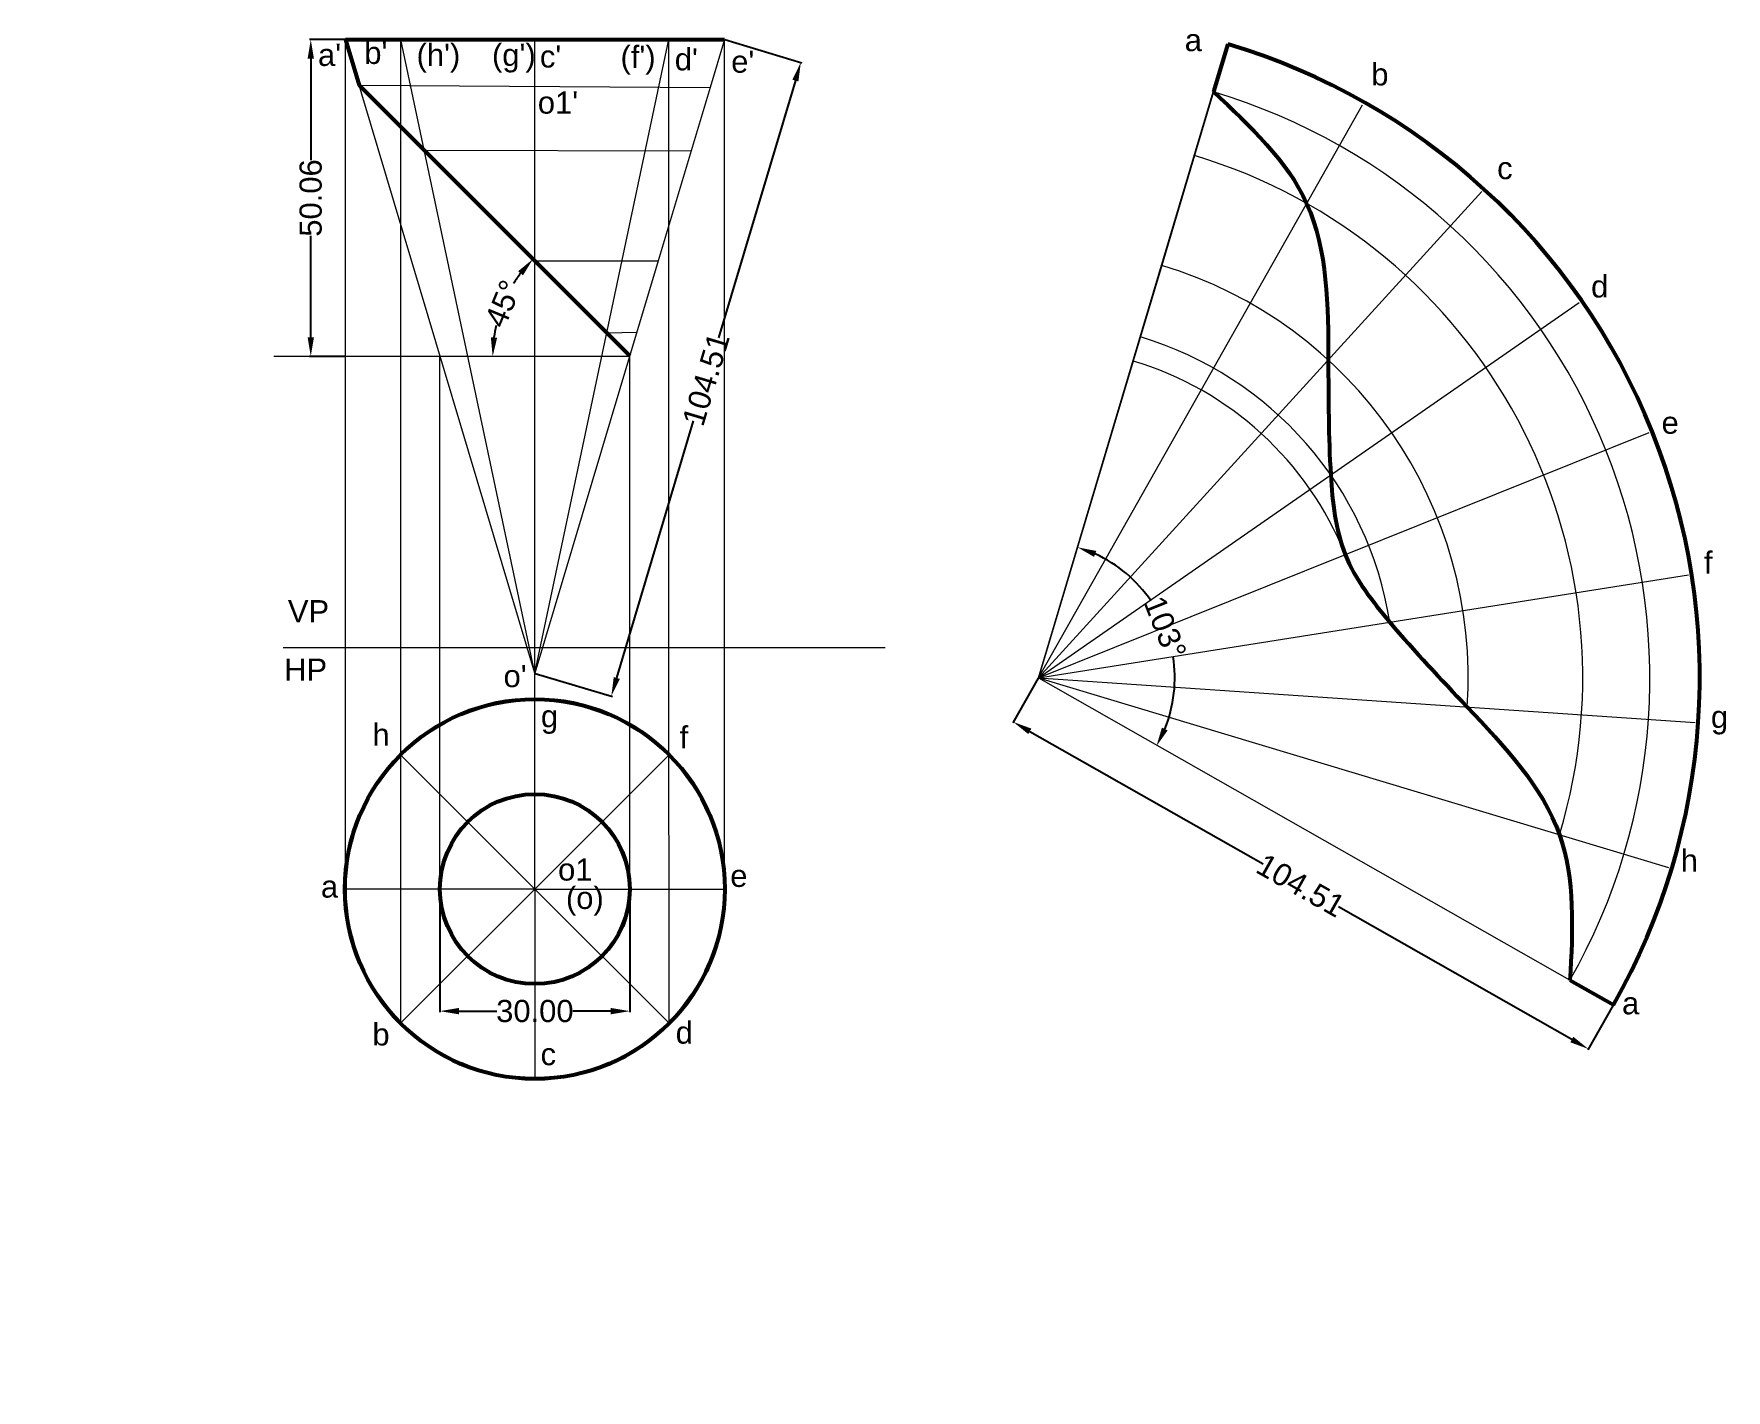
# Paper-space layout 'Layout4' of a CAD drawing. Header units: inches. Extents: x -34 to 233, y -45 to 169.
import ezdxf

# ---------------------------------------------------------------- set-up
doc = ezdxf.new("R2010")
doc.units = ezdxf.units.IN
doc.header["$MEASUREMENT"] = 0
doc.styles.get("Standard").update_dxf_attribs({"font": 'arial.ttf', "height": 3.5})
doc.dimstyles.get("Standard").update_dxf_attribs({"dimtxt": 3.5, "dimasz": 3, "dimexe": 0.18, "dimexo": 0.0625, "dimgap": 0.09, "dimtad": 0, "dimtoh": 1, "dimzin": 0, "dimdsep": 46, "dimtxsty": 'Standard', "dimcen": 0.09, "dimadec": 0, "dimazin": 0, "dimtfac": 1, "dimtofl": 0, "dimtmove": 0, "dimatfit": 3, "dimfxl": 1, "dimtolj": 1, "dimtzin": 0, "dimarcsym": 0})

# ---------------------------------------------------------------- blocks, each defined once
blk = doc.blocks.new('*U28')
at = {"lineweight": 53, "ltscale": 5}
blk.add_circle((30, 30), 30, dxfattribs=at)
blk = doc.blocks.new('*U29')
at = {"color": 0, "linetype": 'ByBlock', "lineweight": -2, "transparency": 16777216}
for p, rotation in [((55.78, -6.7), 59.99999999999999), ((85.78, 23.3), 120), ((33.82, 75.26), 240), ((3.82, 45.26), 299.9999999999999), ((74.8, 64.28), 180)]:
    blk.add_blockref('*U28', p, dxfattribs=dict(at, rotation=rotation))
blk.add_blockref('*U28', (14.8, 4.28), dxfattribs=at)
blk = doc.blocks.new('*U26')
at = {"lineweight": 53, "ltscale": 5}
blk.add_circle((40.98, 40.98), 15, dxfattribs=at)
at = {"lineweight": 0}
blk.add_blockref('*U29', (-3.82, 6.7), dxfattribs=at)
blk = doc.blocks.new('*U27')
at = {"color": 0, "linetype": 'ByBlock', "lineweight": -2, "transparency": 16777216}
for p, rotation in [((59.8, -21.7), 59.99999999999999), ((100.78, 19.28), 120), ((29.8, 90.26), 240), ((-11.18, 49.28), 299.9999999999999), ((85.78, 75.26), 180)]:
    blk.add_blockref('*U26', p, dxfattribs=dict(at, rotation=rotation))
blk.add_blockref('*U26', (3.82, -6.7), dxfattribs=at)
blk = doc.blocks.new('*U24')
at = {"lineweight": 0, "ltscale": 5}
blk.add_line((55.98, 55.98), (85.98, 55.98), dxfattribs=at)
at = {"lineweight": 0}
blk.add_blockref('*U27', (11.18, 21.7), dxfattribs=at)
blk = doc.blocks.new('*U25')
at = {"color": 0, "linetype": 'ByBlock', "lineweight": -2, "transparency": 16777216}
for p, rotation in [((44.8, -44.89), 45), ((123.97, 34.28), 135), ((44.8, 113.45), 225.0000000000001), ((-34.37, 34.28), 314.9999999999999), ((100.78, -21.7), 90), ((100.78, 90.26), 180), ((-11.18, 90.26), 270)]:
    blk.add_blockref('*U24', p, dxfattribs=dict(at, rotation=rotation))
blk.add_blockref('*U24', (-11.18, -21.7), dxfattribs=at)
blk = doc.blocks.new('*D30')
at = {"color": 0, "lineweight": -2, "ltscale": 5, "transparency": 16777216}
for start, end in [(142.9026, 147.9978), (167.0022, 172.0974)]:
    blk.add_arc((59.9, 118.43), 21.77, start, end, dxfattribs=at)
at = {"color": 0, "lineweight": 53, "ltscale": 5, "transparency": 16777216}
for points in [[(42.16, 131.89), (42.92, 131.23), (44.51, 133.82)], [(38.84, 121.39), (37.84, 121.46), (38.13, 118.43)]]:
    blk.add_solid(points, dxfattribs=at)
at = {"layer": 'Defpoints', "color": 0, "lineweight": 53, "ltscale": 5, "transparency": 16777216}
for p in [(17.05, 161.28), (41.05, 129.31), (3.55, 118.43), (59.77, 118.43), (59.8, 118.53)]:
    blk.add_point(p, dxfattribs=at)
at = {"color": 0, "lineweight": 53, "ltscale": 5, "transparency": 16777216, "insert": (39.79, 126.76), "char_height": 3.5, "attachment_point": 5, "rotation": 67.5}
blk.add_mtext('\\A1;45°', dxfattribs=at)
blk = doc.blocks.new('*D31')
at = {"color": 0, "lineweight": -2, "ltscale": 5, "transparency": 16777216}
for p, q in [((14.83, 168.49), (9.21, 168.49)), ((9.39, 165.49), (9.39, 149.46)), ((9.39, 121.43), (9.39, 137.47)), ((14.83, 118.43), (9.21, 118.43))]:
    blk.add_line(p, q, dxfattribs=at)
at = {"color": 0, "lineweight": 0, "ltscale": 5, "transparency": 16777216}
for points in [[(8.89, 165.49), (9.89, 165.49), (9.39, 168.49)], [(8.89, 121.43), (9.89, 121.43), (9.39, 118.43)]]:
    blk.add_solid(points, dxfattribs=at)
at = {"layer": 'Defpoints', "color": 0, "lineweight": 0, "ltscale": 5, "transparency": 16777216}
for p in [(14.9, 168.49), (9.39, 118.43), (14.9, 118.43)]:
    blk.add_point(p, dxfattribs=at)
at = {"color": 0, "lineweight": 0, "ltscale": 5, "transparency": 16777216, "insert": (9.39, 143.46), "char_height": 3.5, "attachment_point": 5, "rotation": 90}
blk.add_mtext('\\A1;50.06', dxfattribs=at)
blk = doc.blocks.new('*D32')
at = {"color": 0, "lineweight": -2, "ltscale": 5, "transparency": 16777216}
for p, q in [((29.8, 34.22), (29.8, 14.81)), ((59.8, 34.22), (59.8, 14.81)), ((32.8, 14.99), (38.81, 14.99)), ((56.8, 14.99), (50.79, 14.99))]:
    blk.add_line(p, q, dxfattribs=at)
at = {"color": 0, "lineweight": 0, "ltscale": 5, "transparency": 16777216}
for points in [[(32.8, 15.49), (32.8, 14.49), (29.8, 14.99)], [(56.8, 15.49), (56.8, 14.49), (59.8, 14.99)]]:
    blk.add_solid(points, dxfattribs=at)
at = {"layer": 'Defpoints', "color": 0, "lineweight": 0, "ltscale": 5, "transparency": 16777216}
for p in [(29.8, 34.28), (59.8, 34.28), (59.8, 14.99)]:
    blk.add_point(p, dxfattribs=at)
at = {"color": 0, "lineweight": 0, "ltscale": 5, "transparency": 16777216, "insert": (44.8, 14.99), "char_height": 3.5, "attachment_point": 5}
blk.add_mtext('\\A1;30.00', dxfattribs=at)
blk = doc.blocks.new('*D33')
at = {"color": 0, "lineweight": -2, "ltscale": 5, "transparency": 16777216}
for p, q in [((74.8, 168.48), (87, 164.83)), ((85.96, 162.01), (73.82, 121.38)), ((57.74, 67.63), (69.89, 108.25)), ((44.86, 68.35), (57.06, 64.7))]:
    blk.add_line(p, q, dxfattribs=at)
at = {"color": 0, "lineweight": 0, "ltscale": 5, "transparency": 16777216}
for points in [[(85.49, 162.15), (86.44, 161.86), (86.82, 164.88)], [(57.26, 67.77), (58.22, 67.48), (56.88, 64.75)]]:
    blk.add_solid(points, dxfattribs=at)
at = {"layer": 'Defpoints', "color": 0, "lineweight": 0, "ltscale": 5, "transparency": 16777216}
for p in [(74.74, 168.49), (44.8, 68.36), (56.88, 64.75)]:
    blk.add_point(p, dxfattribs=at)
at = {"color": 0, "lineweight": 0, "ltscale": 5, "transparency": 16777216, "insert": (71.85, 114.82), "char_height": 3.5, "attachment_point": 5, "rotation": 73.3521}
blk.add_mtext('\\A1;104.51', dxfattribs=at)
blk = doc.blocks.new('*D36')
at = {"color": 0, "lineweight": -2, "ltscale": 5, "transparency": 16777216}
for start, end in [(34.3252, 65.3679), (337.9843, 9.027)]:
    blk.add_arc((124.36, 67.64), 21.55, start, end, dxfattribs=at)
at = {"color": 0, "lineweight": 53, "ltscale": 5, "transparency": 16777216}
for points in [[(133.16, 86.75), (133.51, 87.69), (130.53, 88.28)], [(144.78, 59.34), (143.88, 59.78), (143.01, 56.86)]]:
    blk.add_solid(points, dxfattribs=at)
at = {"layer": 'Defpoints', "color": 0, "lineweight": 53, "ltscale": 5, "transparency": 16777216}
for p in [(139.33, 117.7), (124.36, 67.64), (124.36, 67.64), (145.84, 69.31), (214.42, 15.64)]:
    blk.add_point(p, dxfattribs=at)
at = {"color": 0, "lineweight": 53, "ltscale": 5, "transparency": 16777216, "insert": (144.38, 75.59), "char_height": 3.5, "attachment_point": 5, "rotation": 291.6761}
blk.add_mtext('\\A1;103°', dxfattribs=at)
blk = doc.blocks.new('*U37')
at = {"lineweight": 0, "ltscale": 5}
blk.add_line((-45.03, 26), (45.03, -26), dxfattribs=at)
blk = doc.blocks.new('*U38')
at = {"color": 0, "linetype": 'ByBlock', "lineweight": -2, "transparency": 16777216}
for p, rotation in [((139.56, 117.36), 102.9999999999998), ((150.26, 112.73), 90.12499999999976), ((159.65, 105.82), 77.2499999999998), ((167.27, 97), 64.37499999999979), ((172.74, 86.69), 51.49999999999985), ((175.77, 75.43), 38.62499999999988), ((176.21, 63.78), 25.74999999999991), ((174.05, 52.32), 12.87499999999988)]:
    blk.add_blockref('*U37', p, dxfattribs=dict(at, rotation=rotation))
blk.add_blockref('*U37', (169.39, 41.64), dxfattribs=at)
blk = doc.blocks.new('*D39')
at = {"color": 0, "lineweight": -2, "ltscale": 5, "transparency": 16777216}
for p, q in [((124.32, 67.58), (120.31, 60.52)), ((123.01, 59.19), (159.87, 38.24)), ((208.64, 10.51), (171.78, 31.46)), ((215.18, 15.93), (211.16, 8.87))]:
    blk.add_line(p, q, dxfattribs=at)
at = {"color": 0, "lineweight": 0, "ltscale": 5, "transparency": 16777216}
for points in [[(123.25, 59.63), (122.76, 58.76), (120.4, 60.67)], [(208.89, 10.94), (208.4, 10.07), (211.25, 9.02)]]:
    blk.add_solid(points, dxfattribs=at)
at = {"layer": 'Defpoints', "color": 0, "lineweight": 0, "ltscale": 5, "transparency": 16777216}
for p in [(124.36, 67.64), (215.21, 15.99), (211.25, 9.02)]:
    blk.add_point(p, dxfattribs=at)
at = {"color": 0, "lineweight": 0, "ltscale": 5, "transparency": 16777216, "insert": (165.82, 34.85), "char_height": 3.5, "attachment_point": 5, "rotation": 330.3819}
blk.add_mtext('\\A1;104.51', dxfattribs=at)

psp = doc.layouts.new('Layout4')

# ---------------------------------------------------------------- linework, layer by layer
at = {"lineweight": 0, "ltscale": 5}
for p, q in [((14.897, 72.455), (14.897, 168.493)), ((44.803, 68.364), (14.897, 168.493)), ((23.622, 72.455), (23.622, 168.493)), ((44.803, 68.364), (23.622, 168.493)), ((44.803, 72.455), (44.803, 168.493)), ((44.803, 68.364), (65.986, 168.493)), ((65.986, 72.455), (65.986, 168.493)), ((74.744, 168.493), (72.484, 160.937)), ((74.744, 72.455), (74.744, 168.493)), ((154.296, 167.766), (152.037, 160.21)), ((17.051, 161.279), (72.484, 160.937)), ((72.484, 160.937), (69.483, 150.887)), ((152.037, 160.21), (149.035, 150.16)), ((27.32, 151.01), (69.483, 150.887)), ((69.483, 150.887), (64.297, 133.535)), ((149.035, 150.16), (143.849, 132.807)), ((44.803, 133.527), (64.297, 133.535)), ((64.297, 133.535), (59.773, 118.429)), ((143.849, 132.807), (139.326, 117.701)), ((56.182, 122.149), (60.921, 122.237)), ((59.773, 118.429), (3.55, 118.429)), ((29.803, 34.278), (29.803, 118.585)), ((59.773, 118.429), (44.803, 68.364)), ((59.803, 34.278), (59.803, 118.527)), ((139.326, 117.701), (124.355, 67.637)), ((5.028, 72.455), (100.165, 72.455)), ((14.897, 34.278), (14.897, 72.455)), ((23.614, 13.131), (23.622, 72.455)), ((23.622, 55.46), (23.622, 72.455)), ((44.803, 64.273), (44.803, 72.455)), ((65.986, 55.471), (65.986, 72.455)), ((65.999, 13.082), (65.986, 72.455)), ((74.744, 34.278), (74.744, 72.455))]:
    psp.add_line(p, q, dxfattribs=at)
at = {"lineweight": 53, "ltscale": 5}
for p, q in [((14.897, 168.493), (74.744, 168.493)), ((14.897, 168.493), (17.051, 161.279)), ((154.296, 167.766), (152.037, 160.21)), ((59.803, 118.527), (17.051, 161.279)), ((208.354, 19.884), (215.21, 15.986))]:
    psp.add_line(p, q, dxfattribs=at)
psp.add_arc((124.355, 67.637), 104.51, 330.38194, 73.35214, dxfattribs=at)
at = {"lineweight": 0, "ltscale": 5}
for centre, radius, start, end in [((124.355, 67.637), 96.623, 330.38194, 73.35214), ((124.221, 67.677), 86.135, 343.25694, 73.25694), ((124.253, 67.667), 68.024, 356.11193, 73.25694), ((124.355, 67.637), 56.235, 9.00694, 73.35049), ((124.355, 67.637), 52.255, 21.88194, 73.35214)]:
    psp.add_arc(centre, radius, start, end, dxfattribs=at)
at = {"lineweight": 53, "ltscale": 5}
psp.add_spline([(152.037, 160.21), (166.745, 142.582), (170.165, 117.861), (170.556, 99.696), (172.845, 87.112), (179.897, 76.44), (192.12, 63.055), (206.704, 42.863), (208.354, 19.884)], degree=3, dxfattribs=at)

# ---------------------------------------------------------------- block references
at = {"lineweight": 53, "rotation": 0.3819360082945057}
psp.add_blockref('*U38', (0.454, -0.827), dxfattribs=at)
at = {"lineweight": 0}
psp.add_blockref('*U25', (0, 0), dxfattribs=at)

# ---------------------------------------------------------------- texts
at = {"lineweight": 0, "ltscale": 5}
for s, p in [(' a', (146.125, 166.655)), ("a'", (10.532, 164.322)), ("b'", (17.847, 164.637)), ("(h')", (26.107, 164.322)), ("(g')", (38.025, 164.322)), ("c'", (45.591, 164.07)), ("(f')", (58.329, 164.007)), ("d'", (66.904, 163.629)), ("e'", (75.821, 163.256)), ('b', (176.956, 161.246)), ("o1'", (45.263, 156.786)), ('c', (196.843, 146.431)), ('d', (211.693, 127.74)), ('e', (222.821, 106.211)), ('f', (229.519, 84.108)), ('VP', (5.771, 76.422)), ('HP', (5.183, 67.195)), ("o'", (39.85, 66.178)), ('g', (45.757, 59.83)), ('g', (230.627, 59.735)), ('h', (19.127, 56.913)), ('f', (67.66, 56.501)), ('h', (225.849, 37.042)), ('o1', (48.466, 35.617)), ('a', (10.994, 32.927)), ('(o)', (49.708, 31.136)), ('e', (75.67, 34.616)), ('a', (216.578, 14.492)), ('d', (67.048, 9.856)), ('b', (19.129, 9.565)), ('c', (45.702, 6.446))]:
    psp.add_text(s, height=3.5, dxfattribs=at).set_placement(p)

# ---------------------------------------------------------------- dimensions: what is measured, and where the dimension line sits
dim = psp.add_linear_dim(base=(9.388, 118.429), p1=(14.897, 168.493), p2=(14.897, 118.429), angle=90, dimstyle='Standard', dxfattribs=at)
dim.commit()
dim.dimension.update_dxf_attribs({"geometry": '*D31', "text_midpoint": (9.388, 143.461)})
for p1, p2, distance, picture, middle in [((74.744, 168.493), (44.803, 68.364), 12.608, '*D33', (71.853, 114.816)), ((124.355, 67.637), (215.21, 15.986), -8.008, '*D39', (165.825, 34.85))]:
    dim = psp.add_aligned_dim(p1=p1, p2=p2, distance=distance, dimstyle='Standard', dxfattribs=at)
    dim.commit()
    dim.dimension.update_dxf_attribs({"geometry": picture, "text_midpoint": middle})
at = {"lineweight": 53, "ltscale": 5}
for base, line1, line2, picture, middle in [((41.05, 129.313), ((59.773, 118.429), (3.55, 118.429)), ((59.803, 118.527), (17.051, 161.279)), '*D30', (39.791, 126.759)), ((145.836, 69.309), ((124.355, 67.637), (214.422, 15.637)), ((139.326, 117.701), (124.355, 67.637)), '*D36', (144.377, 75.595))]:
    dim = psp.add_angular_dim_2l(base=base, line1=line1, line2=line2, dimstyle='Standard', dxfattribs=at)
    dim.commit()
    dim.dimension.update_dxf_attribs({"geometry": picture, "text_midpoint": middle})
at = {"lineweight": 0, "ltscale": 5}
dim = psp.add_linear_dim(base=(59.803, 14.989), p1=(29.803, 34.278), p2=(59.803, 34.278), dimstyle='Standard', dxfattribs=at)
dim.commit()
dim.dimension.update_dxf_attribs({"geometry": '*D32', "text_midpoint": (44.803, 14.989)})

doc.saveas('drawing.dxf')
